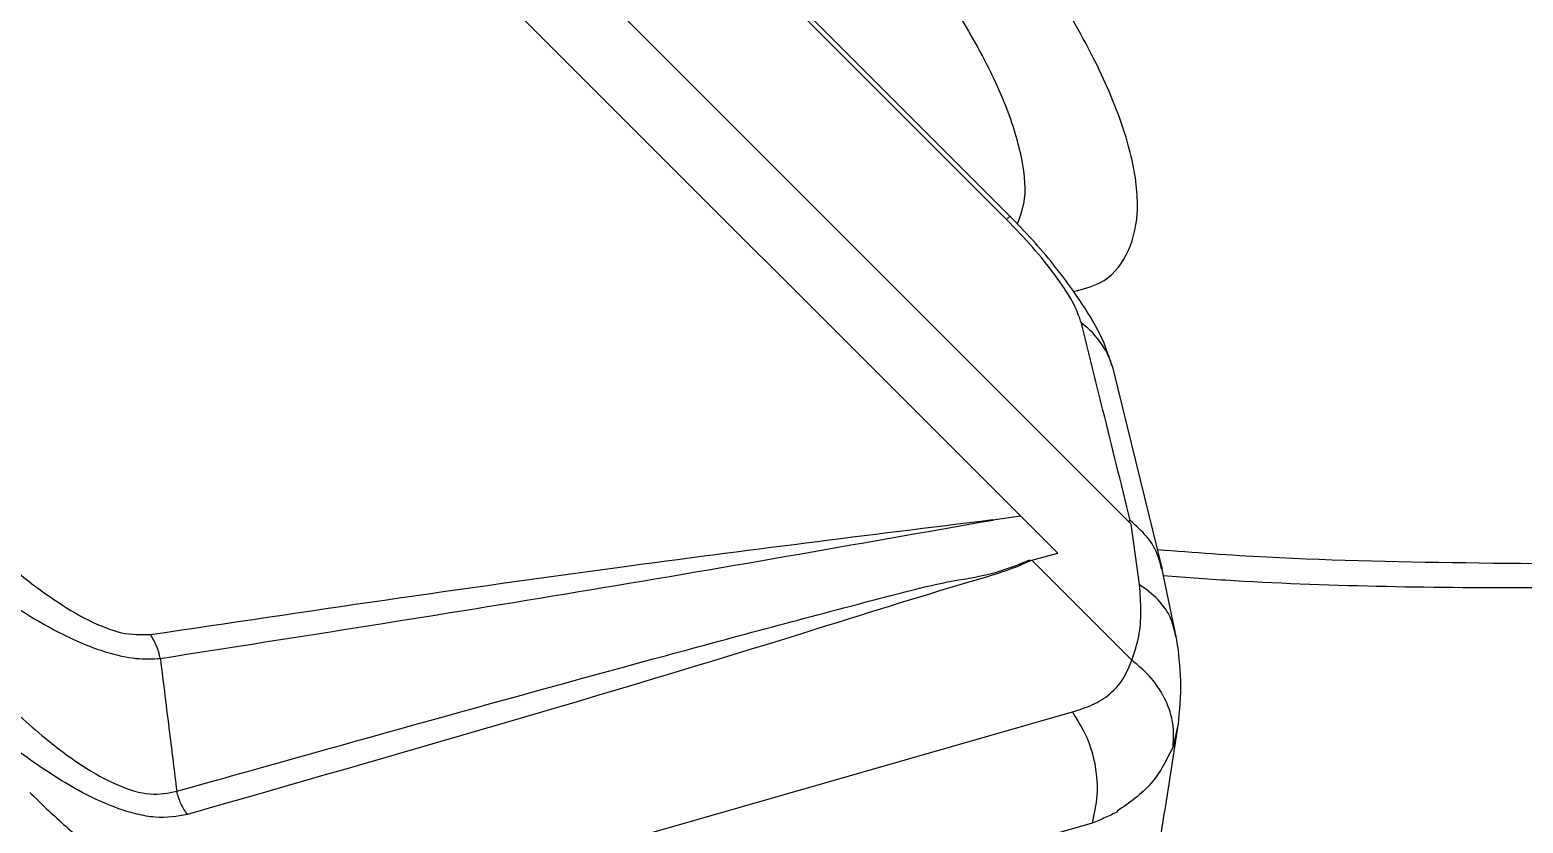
# Model space of a CAD drawing. Extents: x 409 to 498, y 628 to 778.
# Drawn here: x 420.865 to 424.309, y 652.672 to 654.502 of the extents above; entities that cross this region are included whole.
import ezdxf

# ---------------------------------------------------------------- set-up
doc = ezdxf.new("R2010")
doc.units = 0
doc.header["$MEASUREMENT"] = 0
doc.layers.add('1', color=4, linetype='Continuous')
doc.layers.add('GEOMETRY', color=4, linetype='Continuous', lineweight=25)

# ---------------------------------------------------------------- blocks, each defined once
blk = doc.blocks.new('2026_PULSE')
at = {"layer": 'GEOMETRY'}
for p, q in [((14.8259, 8.4039), (8.3839, 14.8458)), ((14.5726, 8.4209), (8.4009, 14.5925)), ((14.5484, 9.112), (9.092, 14.5684)), ((14.5407, 9.1042), (9.0843, 14.5606)), ((14.9004, 8.2973), (14.7878, 8.7547)), ((14.5091, 8.4113), (14.5726, 8.4209)), ((14.6592, 8.3343), (14.5726, 8.4209)), ((14.8279, 8.4019), (14.8259, 8.4039)), ((14.8474, 8.2622), (14.8279, 8.4019)), ((14.5992, 8.3185), (14.6592, 8.3343)), ((14.597, 8.3179), (14.5992, 8.3185)), ((14.8297, 8.088), (14.5992, 8.3185)), ((14.9324, 8.139), (14.8991, 8.3005)), ((12.9229, 7.4618), (14.6924, 7.9684)), ((14.9359, 7.9382), (14.9247, 7.8889)), ((14.9369, 7.9424), (14.9359, 7.9382)), ((14.7378, 7.7121), (12.9683, 7.2054))]:
    blk.add_line(p, q, dxfattribs=at)
at = {"layer": 'GEOMETRY', "flags": 128}
blk.add_lwpolyline([(14.5484, 9.112), (14.5476, 9.1111), (14.5407, 9.1042)], dxfattribs=at)
at = {"layer": 'GEOMETRY'}
blk.add_arc((14.5991, 8.7077), 0.1945, 14.0209, 53.8541, dxfattribs=at)
for points, knots in [([(17.2316, 11.8095), (17.2235, 11.7831), (17.1621, 11.5826), (17.0514, 11.2158), (16.9079, 10.7168), (16.7741, 10.2295), (16.6454, 9.753), (16.5252, 9.282), (16.4243, 8.9404), (16.3775, 8.7023), (16.3632, 8.5774), (16.3336, 8.4617), (16.2935, 8.3742), (16.2221, 8.3288), (16.0017, 8.308), (15.6261, 8.3108), (15.2147, 8.3181), (14.973, 8.3359), (14.8894, 8.342)], [0, 0, 0, 0, 0.01649, 0.124983, 0.233443, 0.341843, 0.450243, 0.558577, 0.666887, 0.694336, 0.72184, 0.749234, 0.776533, 0.790335, 0.804196, 0.881654, 0.959111, 1, 1, 1, 1]), ([(14.6937, 8.938), (14.7156, 8.9434), (14.7712, 8.9573), (14.8219, 9.0185), (14.8485, 9.1131), (14.8359, 9.2374), (14.7881, 9.3842), (14.7048, 9.551), (14.5901, 9.7323), (14.446, 9.9242), (14.2777, 10.1217), (14.089, 10.3199), (13.8856, 10.5141), (13.6732, 10.6983), (13.4579, 10.8679), (13.2463, 11.017), (13.0441, 11.1418), (12.8579, 11.2373), (12.6921, 11.3019), (12.5527, 11.3315), (12.46, 11.3293), (12.4188, 11.3131), (12.4055, 11.3078)], [0, 0, 0, 0, 0.033947, 0.086448, 0.138949, 0.191034, 0.243119, 0.294822, 0.346525, 0.398246, 0.449967, 0.502028, 0.554089, 0.606565, 0.659041, 0.711769, 0.764497, 0.817231, 0.869964, 0.922509, 0.975052, 1, 1, 1, 1]), ([(12.5949, 11.0655), (12.5958, 11.0655), (12.6284, 11.0667), (12.7163, 11.0415), (12.8574, 10.9878), (13.0195, 10.9037), (13.1946, 10.7952), (13.3782, 10.6658), (13.5652, 10.5188), (13.7498, 10.3594), (13.9267, 10.1914), (14.091, 10.02), (14.2378, 9.8493), (14.3633, 9.6834), (14.4632, 9.5267), (14.5359, 9.3824), (14.5763, 9.2561), (14.5884, 9.1569), (14.5721, 9.1127), (14.5653, 9.0941)], [0, 0, 0, 0, 0.001698, 0.065555, 0.129707, 0.193861, 0.258077, 0.322294, 0.386235, 0.450175, 0.513569, 0.57696, 0.639839, 0.702716, 0.765474, 0.82823, 0.891415, 0.954601, 1, 1, 1, 1]), ([(14.7138, 8.8648), (14.7079, 8.881), (14.6959, 8.9135), (14.6536, 8.9761), (14.6019, 9.0408), (14.5613, 9.0829), (14.5407, 9.1042)], [0, 0, 0, 0, 0.249073, 0.499064, 0.745848, 1, 1, 1, 1]), ([(14.7836, 8.7669), (14.7782, 8.7842), (14.7646, 8.8278), (14.7202, 8.9053), (14.6612, 8.9864), (14.6008, 9.0576), (14.5662, 9.0936), (14.5484, 9.112)], [0, 0, 0, 0, 0.154763, 0.391444, 0.674769, 0.833378, 1, 1, 1, 1]), ([(14.8259, 8.4101), (14.8049, 8.4949), (14.7675, 8.6463), (14.7302, 8.798), (14.7138, 8.8648)], [0, 0, 0, 0, 0.56, 1, 1, 1, 1]), ([(12.0542, 8.4783), (12.0849, 8.448), (12.1464, 8.3876), (12.2428, 8.3025), (12.3357, 8.2307), (12.4232, 8.1779), (12.5026, 8.1457), (12.545, 8.1466), (12.5661, 8.147)], [0, 0, 0, 0, 0.187072, 0.373689, 0.559995, 0.705553, 0.85283, 1, 1, 1, 1]), ([(12.5892, 8.0912), (12.571, 8.0902), (12.5341, 8.0883), (12.4729, 8.1022), (12.4134, 8.1238), (12.3569, 8.1501), (12.2656, 8.2003), (12.1398, 8.2874), (12.0409, 8.3714), (11.9903, 8.4144)], [0, 0, 0, 0, 0.114828, 0.233664, 0.317348, 0.406089, 0.500977, 0.744712, 1, 1, 1, 1]), ([(12.5661, 8.147), (12.926, 8.2004), (13.5687, 8.2957), (14.2213, 8.3766), (14.5085, 8.4122)], [0, 0, 0, 0, 0.560011, 1, 1, 1, 1]), ([(14.5097, 8.4104), (14.1919, 8.3544), (13.5565, 8.2424), (12.9115, 8.1416), (12.5892, 8.0912)], [0, 0, 0, 0, 0.500104, 1, 1, 1, 1]), ([(14.8259, 8.4038), (14.8255, 8.4043), (14.8247, 8.4052), (14.8239, 8.4066), (14.8235, 8.4077), (14.8234, 8.409), (14.8239, 8.4101), (14.8252, 8.4101), (14.8259, 8.4101)], [0, 0, 0, 0, 0.106751, 0.213208, 0.330979, 0.468841, 0.737254, 1, 1, 1, 1]), ([(14.8977, 8.2989), (14.8957, 8.3081), (14.89, 8.3344), (14.8664, 8.3737), (14.8394, 8.3979), (14.8258, 8.4101)], [0, 0, 0, 0, 0.213327, 0.606868, 1, 1, 1, 1]), ([(12.6269, 7.7855), (12.993, 7.8882), (13.5201, 8.0362), (14.0808, 8.1866), (14.307, 8.2457), (14.4037, 8.27), (14.5074, 8.2839), (14.5663, 8.3078), (14.5955, 8.3196)], [0, 0, 0, 0, 0.559957, 0.806347, 0.854751, 0.903289, 0.952043, 1, 1, 1, 1]), ([(14.597, 8.3179), (14.5925, 8.3157), (14.5487, 8.2951), (14.3742, 8.2453), (13.7374, 8.0428), (13.1317, 7.8695), (12.6514, 7.732)], [0, 0, 0, 0, 0.007721, 0.074655, 0.266185, 1, 1, 1, 1]), ([(14.9018, 8.2828), (14.9565, 8.2788), (15.1239, 8.2667), (15.4133, 8.2568), (15.7623, 8.2538), (16.0366, 8.2606), (16.2321, 8.2692), (16.3126, 8.2738), (16.3529, 8.2761)], [0, 0, 0, 0, 0.119669, 0.366222, 0.608952, 0.839943, 0.919908, 1, 1, 1, 1]), ([(14.83, 8.0878), (14.8359, 8.1061), (14.8475, 8.1422), (14.8519, 8.2015), (14.8489, 8.2414), (14.8474, 8.2622)], [0, 0, 0, 0, 0.329137, 0.650204, 1, 1, 1, 1]), ([(14.9318, 8.14), (14.9286, 8.1547), (14.9218, 8.1863), (14.8925, 8.229), (14.8622, 8.2513), (14.8474, 8.2622)], [0, 0, 0, 0, 0.306677, 0.659141, 1, 1, 1, 1]), ([(12.0183, 8.2091), (12.038, 8.1875), (12.0771, 8.1446), (12.1368, 8.0822), (12.1967, 8.0224), (12.2563, 7.9662), (12.3261, 7.9048), (12.4047, 7.8444), (12.4903, 7.7969), (12.5677, 7.7739), (12.6073, 7.7816), (12.6269, 7.7855)], [0, 0, 0, 0, 0.103598, 0.206282, 0.307061, 0.405061, 0.499574, 0.643355, 0.769755, 0.885319, 1, 1, 1, 1]), ([(12.6514, 7.732), (12.6277, 7.7279), (12.5922, 7.7219), (12.535, 7.732), (12.4865, 7.7467), (12.431, 7.7706), (12.3686, 7.8048), (12.286, 7.8585), (12.1844, 7.9363), (12.0686, 8.0379), (11.994, 8.1112), (11.9568, 8.1476)], [0, 0, 0, 0, 0.125242, 0.186962, 0.250585, 0.328395, 0.41141, 0.501036, 0.662351, 0.831997, 1, 1, 1, 1]), ([(12.5892, 8.0912), (12.5867, 8.1013), (12.5818, 8.1214), (12.5714, 8.1385), (12.5661, 8.147)], [0, 0, 0, 0, 0.5, 1, 1, 1, 1]), ([(14.9364, 7.9366), (14.9399, 7.9708), (14.9467, 8.0366), (14.9373, 8.1065), (14.9327, 8.1402)], [0, 0, 0, 0, 0.518247, 1, 1, 1, 1]), ([(12.5892, 8.0912), (12.5962, 8.0342), (12.6089, 7.9323), (12.6214, 7.8304), (12.6269, 7.7855)], [0, 0, 0, 0, 0.559389, 1, 1, 1, 1]), ([(14.6924, 7.9684), (14.7083, 7.9736), (14.7399, 7.9838), (14.7801, 8.0084), (14.8113, 8.0427), (14.8235, 8.0729), (14.8297, 8.088)], [0, 0, 0, 0, 0.249787, 0.499296, 0.749124, 1, 1, 1, 1]), ([(14.8297, 8.088), (14.8297, 8.088), (14.8298, 8.0879), (14.8299, 8.0878), (14.83, 8.0878)], [0, 0, 0, 0, 0.560067, 1, 1, 1, 1]), ([(14.9247, 7.8889), (14.9256, 7.9064), (14.9275, 7.9421), (14.9093, 7.9964), (14.8774, 8.0473), (14.8456, 8.0745), (14.83, 8.0878)], [0, 0, 0, 0, 0.245715, 0.499928, 0.754179, 1, 1, 1, 1]), ([(14.8588, 7.4391), (14.8724, 7.5269), (14.8985, 7.6944), (14.9249, 7.8624), (14.9375, 7.9423)], [0, 0, 0, 0, 0.524103, 1, 1, 1, 1]), ([(14.9247, 7.8889), (14.9101, 7.8588), (14.8812, 7.7992), (14.8241, 7.7593), (14.7959, 7.7396)], [0, 0, 0, 0, 0.5044989, 1, 1, 1, 1]), ([(12.6514, 7.732), (12.646, 7.7402), (12.6354, 7.7566), (12.6298, 7.7759), (12.6269, 7.7855)], [0, 0, 0, 0, 0.5, 1, 1, 1, 1]), ([(12.2882, 7.7826), (12.314, 7.7577), (12.3647, 7.7085), (12.4462, 7.641), (12.5292, 7.5805), (12.6149, 7.5283), (12.6997, 7.4874), (12.7822, 7.4608), (12.8591, 7.4496), (12.9017, 7.4577), (12.9229, 7.4618)], [0, 0, 0, 0, 0.126547, 0.249919, 0.377175, 0.499718, 0.627528, 0.749863, 0.875036, 1, 1, 1, 1]), ([(14.797, 7.7383), (14.7876, 7.7337), (14.7687, 7.7246), (14.7481, 7.7163), (14.7378, 7.7121)], [0, 0, 0, 0, 0.498796, 1, 1, 1, 1])]:
    blk.add_open_spline(points, degree=3, knots=knots, dxfattribs=at)
blk.add_open_spline([(14.6924, 7.9684), (14.7044, 7.9493), (14.7283, 7.9111), (14.747, 7.8441), (14.7523, 7.7755), (14.7426, 7.7332), (14.7378, 7.7121)], degree=3, dxfattribs=at)

msp = doc.modelspace()

# ---------------------------------------------------------------- block references
at = {"layer": '1'}
msp.add_blockref('2026_PULSE', (408.577, 644.9604), dxfattribs=at)

doc.saveas('drawing.dxf')
